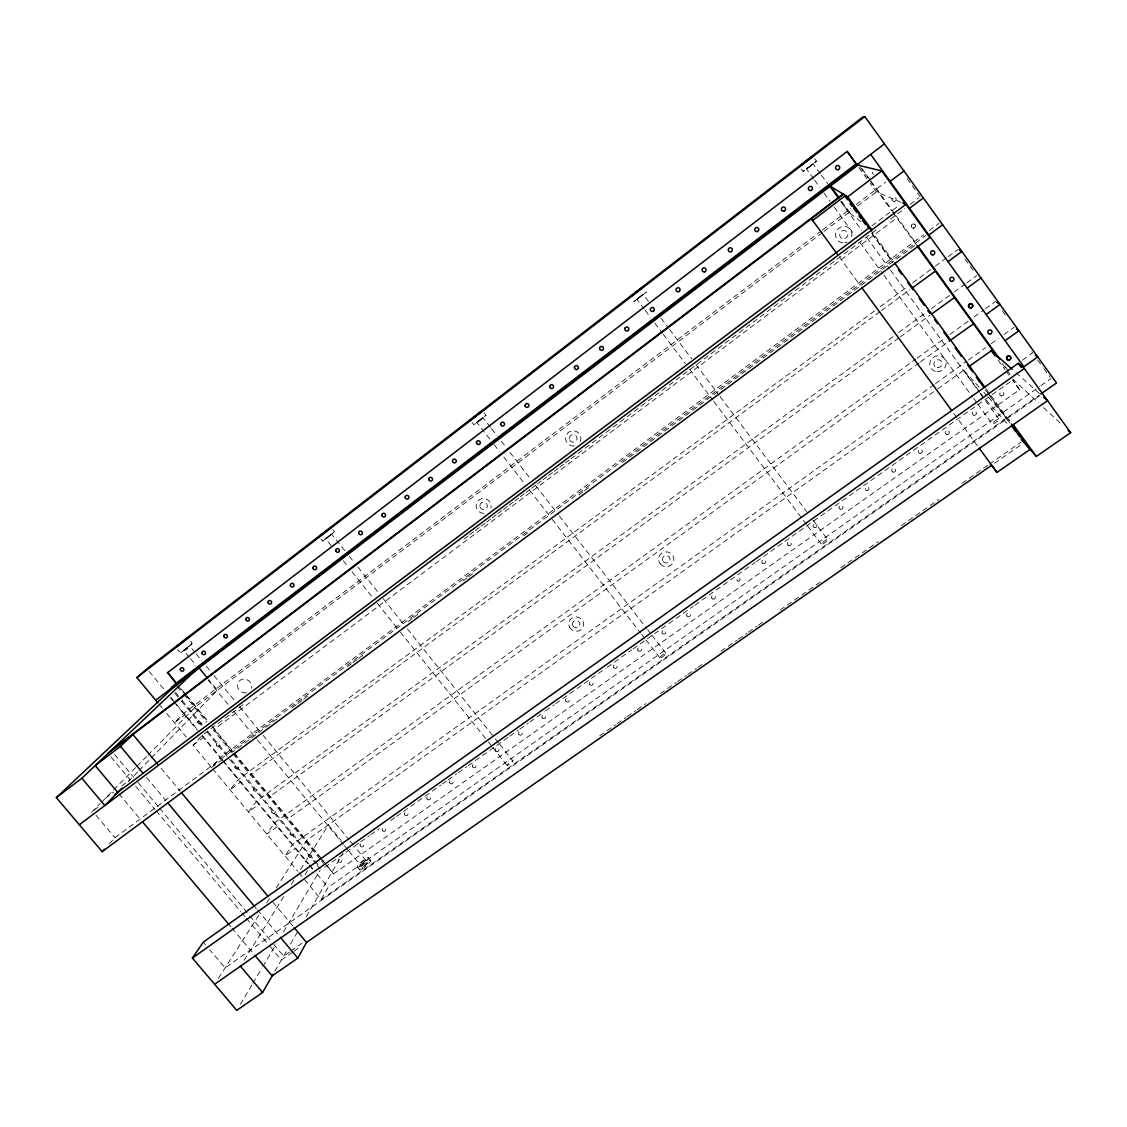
<?xml version="1.0" encoding="UTF-8"?>
<svg xmlns="http://www.w3.org/2000/svg" width="1127" height="1127" viewBox="0 0 1127 1127"><rect width="100%" height="100%" fill="white"/><g stroke="black" fill="none" stroke-linecap="round" stroke-linejoin="round"><path stroke-width="0.75" stroke-dasharray="5 3.75" d="M190.533 641.193C195.816 644.038 178.897 657.224 177.939 649.307M195.07 652.561L189.491 645.785L186.899 647.969M189.251 657.196L183.659 650.406L192.393 643.475M180.743 652.716L187.462 647.123M298.866 872.664L321.195 899.571L328.14 887.414L1039.517 386.646M325.154 863.761L333.536 873.89L322.604 859.901M274.833 971.277L287.075 950.061M290.569 944.003L299.317 928.859M306.305 916.73L343.031 853.111M240.361 1004.34L252.025 984.73M252.927 983.223L261.901 968.135M262.802 966.614L276.27 943.989M283.44 931.916L320.251 870.03M304.938 874.848L309.474 867.452M244.122 960.26L283.905 896.317M291.315 884.413L294.091 879.962M300.571 869.551L328.323 824.936L341.171 840.545M218.427 978.349L260.126 913.138M266.761 902.755L269.607 898.318M276.242 887.935L306.572 840.503L936.424 389.801M484.244 412.989L486.033 415.3L480.13 420.061M490.527 427.372L482.99 417.68L480.919 419.441M489.822 439.065L476.89 422.442L478.257 421.244M472.058 422.526L473.847 424.823L486.033 415.3M277.214 826.654L266.761 833.994L274.622 822.809L915.73 359.147M814.666 158.625L816.483 161.133L810.75 165.697M820.343 173.657L813.116 163.711L811.553 165.063M813.624 178.813L806.397 168.895L809.623 166.247M801.227 168.98L803.044 171.473L816.483 161.133M243.009 704.755L202.184 735.367L193.055 745.215L211.594 767.557L220.413 757.372L923.661 234.74M109.164 844.038L114.996 837.685L925.873 235.374M231.937 752.597L213.355 730.113L214.496 729.141L896.867 217.905M332.789 529.62L334.564 531.831L328.337 536.987L322.815 541.101L320.913 538.903M344.792 550.638L331.592 534.156L329.253 536.128M331.155 545.665L325.661 538.805L327.281 537.424M322.815 541.101L327.999 536.832M128.112 781.729L137.903 771.713M139.114 770.459L150.13 759.175M151.356 757.922L217.426 690.231L208.594 679.511M91.583 812.285L100.176 803.579M101.402 802.325L135.747 767.501M136.973 766.261L146.778 756.316M148.003 755.076L195.83 706.573L822.696 232.43M648.49 301.444L643.221 294.429L633.797 301.768L639.488 297.162M644.264 309.108L636.882 299.303L638.699 297.782M478.003 421.287L481.144 418.835M327.379 537.185L328.915 535.973M328.774 536.227L334.564 531.831M328.478 536.734L325.661 538.805M480.327 420.061L473.847 424.823M186.138 648.574L183.659 650.406M638.924 297.443L646.405 291.992L639.53 297.584M811.75 165.077L803.044 171.473M808.256 167.768L810.017 166.43M640.305 296.514L643.221 294.429M479.341 420.681L476.89 422.442M329.535 535.635L331.535 534.17M187.758 647.039L189.491 645.785M821.174 230.95L183.87 713.278L174.417 722.773L185.11 714.687M822.569 229.88L850.646 208.636M856.266 204.381L885.737 182.081M824.091 231.359L852.139 210.143M857.746 205.903L877.468 191.097M194.675 707.531L195.492 706.925M190.336 711.94L191.153 711.32M105.417 798.254L113.644 792.07M121.871 785.885L130.084 779.701L110.235 756.048M810.496 165.584L813.116 163.711M94.02 810.172L100.993 804.946M871.904 225.837L899.67 204.987M464.056 538.974L468.283 535.804M469.691 534.747L473.918 531.578M475.326 530.521L479.538 527.351M480.947 526.295L485.173 523.139M486.582 522.083L490.808 518.913M492.217 517.856L496.443 514.687M497.852 513.63L502.078 510.461M503.487 509.404L507.699 506.234M509.108 505.178L513.334 502.008M514.743 500.966L518.969 497.796M520.378 496.739L524.604 493.57M526.013 492.513L530.225 489.343M531.634 488.287L535.86 485.117M537.269 484.061L541.495 480.891M542.904 479.834L547.13 476.679M548.539 475.622L552.765 472.452M554.16 471.396L558.386 468.226M559.795 467.17L564.021 464M565.43 462.943L569.656 459.774M571.065 458.717L877.989 228.542M890.668 219.032L904.742 208.467M910.377 204.255L918.829 197.915M193.055 745.215L203.748 737.185M638.981 297.852L636.924 299.317M481.299 418.878L482.99 417.68M929.31 230.542L939.185 223.202M211.594 767.557L222.315 759.598M276.819 719.125L232.754 751.991L214.158 729.507M292.344 707.601L296.57 704.46M297.979 703.417L302.219 700.276M303.628 699.219L307.868 696.077M347.37 666.747L351.61 663.606M353.019 662.549L357.245 659.408M358.668 658.365L362.894 655.224M408.044 621.695L412.285 618.554M413.694 617.497L417.934 614.356M463.084 580.828L467.325 577.686M468.733 576.644L472.96 573.502M523.759 535.776L528 532.634M578.799 494.922L583.025 491.781M584.448 490.724L588.674 487.582M622.541 462.436L916.054 244.517M874.496 310.953L238.558 779.278L230.063 789.802L240.798 781.913M880.159 306.769L907.066 286.962M912.729 282.792L933.973 267.141M935.396 266.099L946.722 257.759M948.145 256.702L958.063 249.405M808.186 167.655L806.397 168.895M879.933 311.742L250.448 774.967M881.342 310.7L909.714 289.822M893.021 336.649L256.632 801.086L248.447 811.947L259.196 804.114M898.698 332.507L925.69 312.813M931.381 308.671L952.681 293.119M954.104 292.076L965.473 283.779M966.881 282.75L976.827 275.495M898.853 337.889L268.874 797.254M900.276 336.846L930.155 315.067M917.153 358.118L944.229 338.537M949.92 334.423L968.445 321.026M974.137 316.898L984.11 309.686M985.533 308.657L995.507 301.444M919.111 362.88L287.216 819.442M920.534 361.852L947.652 342.27M934.086 384.617L292.541 844.433L284.99 855.957L295.753 848.251M935.523 383.603L966.952 361.063M968.375 360.048L985.533 347.75M991.239 343.665L998.381 338.537M1004.101 334.437L1014.103 327.267M937.861 388.773L966.501 368.275M305.473 841.517L306.29 840.939M1022.569 360.105L1032.6 352.976L1030.543 350.117M324.745 867.255L353.427 846.941M354.864 845.926L359.161 842.883M360.598 841.869L369.205 835.769M370.642 834.755L379.235 828.655M390.717 820.541L395.013 817.484M396.45 816.469L430.866 792.098M432.303 791.084L440.911 784.998M442.347 783.969L446.644 780.926M448.081 779.912L456.689 773.826M458.125 772.798L466.719 766.712M468.156 765.698L508.319 737.255M509.742 736.241L518.35 730.155M519.786 729.141L528.394 723.041M529.831 722.027L544.172 711.87M545.595 710.855L554.202 704.755M555.639 703.741L605.833 668.198M607.27 667.184L631.641 649.927M633.078 648.898L667.508 624.527M668.931 623.513L693.316 606.256M694.753 605.241L754.977 562.584M756.414 561.57L1010.257 381.814M333.536 873.89L1019.583 389.717L1012.835 380.391M1040.954 385.631L1051.012 378.559M321.195 899.571L1039.235 395.098M1039.587 395.802L225.104 967.896L209.847 949.864M289.385 952.061L283.61 956.076L272.34 942.637M290.822 951.047L302.374 943.003M599.719 735.79L605.481 731.761M606.932 730.747L615.596 724.717M617.033 723.717L625.696 717.674M627.133 716.673L635.797 710.63M637.234 709.63L645.898 703.6M660.337 693.542L666.113 689.513M667.55 688.498L676.214 682.469M677.651 681.469L686.315 675.425M687.766 674.425L696.416 668.381M697.867 667.381L702.191 664.366M720.956 651.293L726.732 647.264M728.169 646.25L736.833 640.221M738.284 639.22L746.933 633.177M748.384 632.177L757.048 626.133M758.485 625.133L762.81 622.118M780.138 610.045L821.992 580.87M840.756 567.797L878.285 541.636M901.389 525.548L938.918 499.388M962.007 483.3L987.985 465.197M989.436 464.183L1021.189 442.052M292.555 952.174L281.356 959.965L268.944 945.173M293.95 951.202L300.951 946.328M994.507 463.282L1021.273 444.644M367.909 862.718L362.415 867.508L367.994 862.888L354.526 846.447M901.234 202.381L876.355 191.829L870.199 183.335M861.07 221.751L849.011 212.524L840.812 201.254M1016.103 372.713L1039.686 393.675M1012.609 378.982L1038.404 402.846M1043.56 407.622L1061.62 424.315M1019.583 389.717L1012.849 380.475M979.081 387.096L963.754 370.248L979.588 391.999M983.801 392.281L987.337 396.169M988.506 397.465L1010.905 422.09M986.055 400.015L1008.271 424.949M95.978 815.187L114.996 837.685M203.311 942.13L205.494 944.708M118.842 793.704L140.128 819.005M228.612 924.154L230.796 926.746M231.88 928.042L253.702 953.977M146.44 777.362L165.514 800.156M254.167 906.009L256.35 908.616M257.435 909.926L279.299 936.03M114.545 754.484L133.704 777.334M138.212 782.702L158.498 806.89M159.625 808.242L248.673 914.42M249.8 915.758L271.213 941.299M135.733 786.435L154.92 809.299M156.047 810.651L240.727 911.546M241.854 912.884L245.235 916.927M246.362 918.266L267.817 943.82M161.091 768.276L180.25 791.224M272.72 901.924L293.006 926.225M170.501 697.852L172.755 700.557M173.882 701.91L197.464 730.381M201.958 735.804L221.061 758.865M222.174 760.218L308.122 863.958M309.235 865.282L312.545 869.283M160.119 705.53L162.316 708.179M166.711 713.49L186.476 737.283M212.679 768.868L297.796 871.382M181.503 689.231L207.903 721.167M212.299 726.478L321.533 858.605M177.841 685.568L184.462 693.584M185.561 694.908L207.565 721.534M233.838 753.301L319.124 856.464M320.195 857.76L323.407 861.634M177.024 686.188L182.546 692.866M183.645 694.19L206.762 722.139M233.021 753.907L320.448 859.633M321.519 860.929L323.66 863.507M175.573 692.499L181.137 699.219M182.25 700.571L202.325 724.816M207.903 731.564L226.893 754.512M231.373 759.908L313.644 859.337M314.715 860.634L317.955 864.55M174.77 693.119L180.334 699.839M181.447 701.177L201.55 725.478M207.157 732.254L315.884 863.62M317.011 864.972L320.378 869.03M149.187 671.41L164.401 689.766M170.783 697.402L175.22 702.825M176.291 704.051L197.169 729.254M202.184 735.367L222.54 759.95M223.4 760.908L308.573 863.719M309.643 865.015L312.841 868.875M317.039 874.017L328.14 887.414M190.364 658.548L195.957 665.324M208.241 680.257L229.471 706.037M233.937 711.461L256.28 738.594M257.393 739.96L343.425 844.433M344.538 845.785L347.891 849.857M349.004 851.209L362.415 867.508M357.428 867.17L359.668 869.903M368.416 857.619L370.656 860.338M196.183 653.914L201.761 660.69M206.213 666.113L209.566 670.185M214.017 675.608L235.205 701.374M239.671 706.798L261.971 733.902M263.084 735.269L348.947 839.657M350.06 841.024L353.413 845.081M343.256 560.767L347.651 566.261M352.061 571.755L372.952 597.845M377.348 603.339L399.352 630.81M400.451 632.191L487.329 740.678M488.428 742.045L491.724 746.173M492.823 747.539L507.122 765.388M349.187 556.132L353.582 561.626M357.977 567.12L378.855 593.225M383.25 598.719L403.029 623.456M407.425 628.951L494.232 737.481M495.331 738.847L498.627 742.975M499.726 744.341L512.912 760.838A3.691 0.733 -39 0 1 508.798 764.895A3.691 0.733 -39 0 1 508.362 763.627A3.691 0.733 -39 0 1 512.912 760.838M491.597 428.767L496.979 435.684M501.276 441.235L505.586 446.771M509.897 452.321L530.338 478.637M535.719 485.568L558.316 514.673M559.386 516.053L646.546 628.288M647.631 629.669L650.857 633.825M651.927 635.219L665.916 653.223M494.133 444.601L499.515 451.533M503.825 457.069L524.28 483.384M529.662 490.315L551.202 518.011M552.286 519.392L640.587 632.98M641.672 634.36L644.898 638.516M645.982 639.897L659.971 657.9M645.32 310.503L650.589 317.49M654.815 323.097L662.183 332.888M663.24 334.282L685.385 363.669M689.597 369.262L712.785 400.043M713.842 401.451L802.396 518.969M803.452 520.378L806.608 524.576M807.665 525.971L821.372 544.158M661.155 318.251L668.536 328.07M669.593 329.464L691.724 358.893M695.951 364.5L719.153 395.323M720.195 396.732L806.664 511.63M812.99 520.04L827.753 539.664A3.93 0.817 -36.3 0 1 823.104 543.806A3.93 0.817 -36.3 0 1 822.823 542.27A3.93 0.817 -36.3 0 1 827.753 539.664M839.249 256.829L860.098 285.314M953.752 413.384L978.49 447.194M841.897 201.634L850.815 213.905M980.575 393.365L982.547 396.084M821.386 175.079L827.57 183.588M840.996 202.043L861.662 230.429M866.818 237.529L889.541 268.761M890.569 270.184L979.391 392.252M980.42 393.675L984.547 399.352M985.59 400.775L999.015 419.23M814.652 180.221L819.822 187.307M823.95 192.985L830.148 201.479M834.276 207.157L854.914 235.501M860.084 242.587L882.793 273.762M883.836 275.185L972.615 397.07M973.658 398.479L976.757 402.733M977.785 404.156L992.239 423.991M870.143 229.316L892.542 260.14M985.815 388.491L989.943 394.182M990.971 395.591L1010.581 422.569M871.734 233.05L892.316 261.379M988.055 393.112L1009.679 422.85M872.157 234.007L892.767 262.366M985.519 389.998L988.618 394.253M989.647 395.676L1010.257 424.034M861.972 168.627L870.227 180.024M871.256 181.447L894.951 214.215M895.979 215.637L916.589 244.136M1005.214 366.655L1009.341 372.361M859.957 166.965L891.767 210.848M892.683 212.214L916.166 244.587M1002.157 363.542L1006.284 369.177M1007.101 370.389L1010.257 374.657M858.929 167.74L869.171 181.912M998.156 360.175L1005.087 369.755M1006.073 371.121L1010.031 376.587M907.193 178.742L920.238 196.859M964.98 259.013L974.855 272.748M1002.368 310.967L1006.27 316.405M1037.713 360.076L1042.827 367.191M1043.856 368.614L1049.998 377.136M842.954 242.854A8.368 8.072 -49.2 0 1 835.713 233.374A8.368 8.072 -49.2 0 1 845.997 226.612A8.368 8.072 -49.2 0 1 851.434 237.276M847.138 242.023A8.368 8.072 -49.2 0 1 845.081 242.714M246.461 692.809A7.297 6.692 37.5 0 1 237.529 686.061A7.297 6.692 37.5 0 1 245.151 679.158A7.297 6.692 37.5 0 1 251.434 688.301M483.934 513.363A7.607 7.34 36.8 0 1 476.101 505.333A7.607 7.34 36.8 0 1 484.61 498.599A7.607 7.34 36.8 0 1 490.949 507.812M574.277 445.996A7.72 7.593 35.2 0 1 565.571 437.98A7.72 7.593 35.2 0 1 574.869 430.979A7.72 7.593 35.2 0 1 580.349 441.432M182.532 699.952A1.845 1.676 38.8 0 1 181.532 701.304M873.65 174.361A2.169 2.071 -52.7 0 1 872.453 172.121M365.754 860.169C359.795 868.255 357.963 862.789 365.754 860.169M362.26 868.945A7.311 1.366 -40.1 0 0 370.825 860.662A7.311 1.366 -40.1 0 0 362.429 865.747A7.311 1.366 -40.1 0 0 362.26 868.945M360.006 866.212A7.311 1.352 -40.1 0 0 368.585 857.943A7.311 1.352 -40.1 0 0 360.189 863.043A7.311 1.352 -40.1 0 0 360.006 866.212M661.267 657.59A3.79 0.775 -37.8 0 0 665.972 653.435A3.79 0.775 -37.8 0 0 661.605 655.675A3.79 0.775 -37.8 0 0 661.267 657.59M993.62 423.738A4.142 0.831 -34.9 0 0 999.043 419.469A4.142 0.831 -34.9 0 0 994.211 421.611A4.142 0.831 -34.9 0 0 993.62 423.738M844.968 238.53A4.184 4.043 -49.2 0 0 846.56 231.528A4.184 4.043 -49.2 0 0 839.77 233.852A4.184 4.043 -49.2 0 0 844.968 238.53M937.213 367.684A4.128 3.944 -31.8 0 0 941.778 362.232A4.128 3.944 -31.8 0 0 934.832 361.274A4.128 3.944 -31.8 0 0 937.213 367.684M937.086 371.699A8.255 7.889 -31.8 0 0 945.398 360.189A8.255 7.889 -31.8 0 0 931.353 359.288A8.255 7.889 -31.8 0 0 937.086 371.699M480.003 506.868A3.804 3.677 36.8 0 0 486.343 508.587A3.804 3.677 36.8 0 0 484.497 502.346A3.804 3.677 36.8 0 0 480.003 506.868M569.473 627.133A7.509 7.185 20.6 0 0 582.391 628.303A7.509 7.185 20.6 0 0 576.644 616.92A7.509 7.185 20.6 0 0 569.473 627.133M572.812 625.626A3.761 3.592 20.6 0 0 579.278 626.218A3.761 3.592 20.6 0 0 576.418 620.526A3.761 3.592 20.6 0 0 572.812 625.626M569.698 439.84A3.86 3.79 35.2 0 0 576.291 440.784A3.86 3.79 35.2 0 0 573.728 434.642A3.86 3.79 35.2 0 0 569.698 439.84M660.14 563.669A7.65 7.41 10.6 0 0 673.27 562.26A7.65 7.41 10.6 0 0 665.324 551.906A7.65 7.41 10.6 0 0 660.14 563.669M663.197 561.485A3.818 3.705 10.6 0 0 669.762 560.781A3.818 3.705 10.6 0 0 665.775 555.597A3.818 3.705 10.6 0 0 663.197 561.485M565.74 701.022A1.888 1.775 19.6 0 0 568.98 701.304A1.888 1.775 19.6 0 0 567.515 698.486A1.888 1.775 19.6 0 0 565.74 701.022M542.242 717.857A1.874 1.761 21 0 0 545.468 717.772A1.874 1.761 21 0 0 543.665 715.152A1.874 1.761 21 0 0 542.242 717.857M518.857 734.381A1.874 1.747 22.2 0 0 522.055 734.269A1.874 1.747 22.2 0 0 520.237 731.677A1.874 1.747 22.2 0 0 518.857 734.381M495.655 750.751A1.86 1.733 23.3 0 0 498.824 750.638A1.86 1.733 23.3 0 0 496.993 748.06A1.86 1.733 23.3 0 0 495.655 750.751M472.495 766.74A1.86 1.719 24.2 0 0 475.65 767.107A1.86 1.719 24.2 0 0 474.242 764.317A1.86 1.719 24.2 0 0 472.495 766.74M589.731 684.54A1.888 1.789 17.9 0 0 592.971 684.216A1.888 1.789 17.9 0 0 590.971 681.68A1.888 1.789 17.9 0 0 589.731 684.54M637.952 650.533A1.916 1.831 13.9 0 0 641.221 650.209A1.916 1.831 13.9 0 0 639.234 647.645A1.916 1.831 13.9 0 0 637.952 650.533M662.366 633.318A1.916 1.845 11.5 0 0 665.663 632.98A1.916 1.845 11.5 0 0 663.662 630.402A1.916 1.845 11.5 0 0 662.366 633.318M687.005 615.948A1.93 1.86 8.7 0 0 690.316 615.61A1.93 1.86 8.7 0 0 688.315 613.003A1.93 1.86 8.7 0 0 687.005 615.948M712.194 598.775A1.944 1.874 5.5 0 0 715.321 597.606A1.944 1.874 5.5 0 0 712.687 595.577A1.944 1.874 5.5 0 0 712.194 598.775M737.354 580.757A1.606 1.55 2 0 0 740.045 580.025A1.606 1.55 2 0 0 738.03 578.151A1.606 1.55 2 0 0 737.354 580.757M762.542 563.275A1.972 1.888 -1.7 0 0 765.712 562.091A1.972 1.888 -1.7 0 0 763.064 560.034A1.972 1.888 -1.7 0 0 762.542 563.275M788.041 545.299A1.972 1.902 -5.6 0 0 791.239 544.087A1.972 1.902 -5.6 0 0 788.59 542.031A1.972 1.902 -5.6 0 0 788.041 545.299M814.215 527.408A1.986 1.916 -9.5 0 0 817.019 525.436A1.986 1.916 -9.5 0 0 813.877 524.111A1.986 1.916 -9.5 0 0 814.215 527.408M840.178 509.108A2 1.93 -13.2 0 0 842.996 507.122A2 1.93 -13.2 0 0 839.84 505.784A2 1.93 -13.2 0 0 840.178 509.108M866.466 490.47A1.817 1.747 -16.7 0 0 869.016 488.653A1.817 1.747 -16.7 0 0 866.156 487.456A1.817 1.747 -16.7 0 0 866.466 490.47M892.795 472.016A2.043 1.958 -19.9 0 0 895.669 469.987A2.043 1.958 -19.9 0 0 892.485 468.649A2.043 1.958 -19.9 0 0 892.795 472.016M919.97 453.364A2.057 1.958 -22.7 0 0 922.238 450.673A2.057 1.958 -22.7 0 0 918.759 450.18A2.057 1.958 -22.7 0 0 919.97 453.364M946.877 434.402A2.071 1.972 -25.2 0 0 949.173 431.683A2.071 1.972 -25.2 0 0 945.666 431.19A2.071 1.972 -25.2 0 0 946.877 434.402M973.967 415.243A2.085 1.986 -27.4 0 0 976.362 412.581A2.085 1.986 -27.4 0 0 972.869 411.989A2.085 1.986 -27.4 0 0 973.967 415.243M1001.424 395.943A2.113 2 -29.3 0 0 1003.777 393.182A2.113 2 -29.3 0 0 1000.227 392.703A2.113 2 -29.3 0 0 1001.424 395.943M613.666 667.522A1.902 1.803 16.1 0 0 616.948 667.395A1.902 1.803 16.1 0 0 615.117 664.733A1.902 1.803 16.1 0 0 613.666 667.522M449.631 782.758A1.845 1.705 25.1 0 0 452.758 783.265A1.845 1.705 25.1 0 0 451.49 780.447A1.845 1.705 25.1 0 0 449.631 782.758M427.077 798.916A1.831 1.69 25.8 0 0 430.218 799.071A1.831 1.69 25.8 0 0 428.626 796.409A1.831 1.69 25.8 0 0 427.077 798.916M404.537 814.567A1.831 1.676 26.5 0 0 407.636 815.075A1.831 1.676 26.5 0 0 406.368 812.285A1.831 1.676 26.5 0 0 404.537 814.567M382.419 830.543A1.817 1.662 27.1 0 0 385.519 830.529A1.817 1.662 27.1 0 0 383.758 827.979A1.817 1.662 27.1 0 0 382.419 830.543M360.189 845.842A1.817 1.648 27.7 0 0 363.26 846.349A1.817 1.648 27.7 0 0 361.978 843.602A1.817 1.648 27.7 0 0 360.189 845.842M338.283 861.296A1.803 1.634 28.2 0 0 341.34 861.803A1.803 1.634 28.2 0 0 340.058 859.07A1.803 1.634 28.2 0 0 338.283 861.296M308.474 856.576A1.803 1.634 29.4 0 0 311.531 856.717A1.803 1.634 29.4 0 0 309.911 854.139A1.803 1.634 29.4 0 0 308.474 856.576M290.062 834.135A1.817 1.634 30.7 0 0 293.048 835.051A1.817 1.634 30.7 0 0 292.161 832.191A1.817 1.634 30.7 0 0 290.062 834.135M271.903 812.37A1.817 1.648 32 0 0 274.974 812.694A1.817 1.648 32 0 0 273.495 810.003A1.817 1.648 32 0 0 271.903 812.37M253.462 790.027A1.817 1.648 33.3 0 0 256.519 790.605A1.817 1.648 33.3 0 0 255.265 787.815A1.817 1.648 33.3 0 0 253.462 790.027M234.98 767.684A1.831 1.662 34.7 0 0 238.022 768.346A1.831 1.662 34.7 0 0 236.853 765.501A1.831 1.662 34.7 0 0 234.98 767.684M216.384 745.13A1.831 1.662 36 0 0 219.371 746.06A1.831 1.662 36 0 0 218.483 743.144A1.831 1.662 36 0 0 216.384 745.13M197.704 722.449A1.845 1.676 37.4 0 0 200.62 723.689A1.845 1.676 37.4 0 0 200.042 720.688A1.845 1.676 37.4 0 0 197.704 722.449M894.26 201.437A2.155 2.071 -49.3 0 0 895.796 198.028A2.155 2.071 -49.3 0 0 892.161 198.521A2.155 2.071 -49.3 0 0 894.26 201.437M913.603 228.218A2.155 2.057 -46 0 0 915.152 224.836A2.155 2.057 -46 0 0 911.518 225.315A2.155 2.057 -46 0 0 913.603 228.218A2.155 2.057 -46 0 0 915.039 224.78A2.155 2.057 -46 0 0 911.405 225.259A2.155 2.057 -46 0 0 913.49 228.147"/><path stroke-width="1.5" d="M254.787 955.259L272.156 975.912L297.796 958.105L306.544 942.44L991.704 465.24L996.944 472.424L1030.078 449.405L1011.609 423.977M1021.147 439.389L1036.347 456.435L1070.65 432.669L1024.302 368.444L1018.23 363.317L203.311 942.13L192.379 958.035L236.769 1010.384L262.605 992.478L273.086 974.306M155.709 700.219L177.094 683.906L56.35 797.62L102.177 851.66L104.501 849.124M121.984 787.998L104.853 805.551L81.834 778.264L198.662 667.438L207.495 678.172M117.729 792.38L95.189 765.599L120.49 746.384L132.901 734.522L157.695 764.219M172.248 688.47L171.529 687.611L176.39 683.047M857.844 165.148L856.14 163.894L176.023 683.385L167.698 672.523L175.305 681.736M157.907 702.882L136.916 677.581L147.017 668.79L862.789 117.053L864.846 116.616L1056.506 382.969L1040.672 394.084M136.916 677.581L864.846 116.616M167.317 672.861L847.166 151.412L856.21 163.922M171.529 687.611L857.112 164.119M179.785 681.835L192.478 672.157M205.072 662.535L220.455 650.8M234.444 640.122L254.026 625.161M261.013 619.822L277.805 607.016M287.596 599.536L301.585 588.857M315.574 578.179L329.549 567.501M332.352 565.36L335.156 563.232M342.143 557.893L358.921 545.074M368.712 537.607L382.701 526.915M395.295 517.307L410.679 505.558M421.864 497.021L434.458 487.413M437.262 485.272L440.051 483.145M448.447 476.735L463.831 464.986M475.016 456.435L491.809 443.629M501.6 436.149L515.588 425.471M528.169 415.863L539.368 407.326M542.157 405.185L544.961 403.043M554.752 395.577L572.939 381.687M581.321 375.277L596.704 363.542M607.904 354.991L620.484 345.383M634.473 334.705L648.462 324.027M661.056 314.419L677.834 301.599M687.625 294.119L701.614 283.44M714.208 273.833L729.592 262.084M742.172 252.476L753.371 243.939M756.161 241.798L758.964 239.657M768.755 232.19L782.744 221.512M795.324 211.904L806.523 203.353M821.907 191.604L839.108 178.475M841.841 176.39L844.574 174.305M848.476 171.318L884.456 143.862M171.431 689.09L858.887 164.359L857.901 164.119M111.164 750.455L843.052 193.985M108.023 753.414L843.545 194.281M56.35 797.62L81.834 778.264M838.77 198.437L829.557 185.772L847.701 196.802L881.779 170.938L929.874 237.586L102.177 851.66M890.119 181.419L903.953 170.966M114.94 794.465L869.128 227.922L845.574 195.506L812.68 220.512L811.384 218.723L837.291 254.153M79.327 824.71L905.897 204.367L902.783 203.043M909.517 208.298L923.351 197.929M928.817 235.05L942.665 224.752M912.546 287.737L935.368 271.142M948.018 261.661L961.88 251.462L959.331 250.095M931.578 314.039L954.484 297.556M967.121 288.132L980.983 278.017M949.089 341.227L973.503 323.843M986.125 314.475L1000.015 304.459L996.634 302.191M969.248 366.317L992.422 349.99M1005.045 340.692L1018.935 330.76L1016.526 329.014M192.379 958.035L1024.302 368.444M214.623 984.28L1047.546 400.663L1043.602 397.155M847.166 151.412L856.872 164.908L881.779 170.938M870.706 154.413L1023.865 366.782L1037.77 356.921L1035.192 354.949M867.776 226.879L871.791 229.964L847.701 196.802M1012.173 369.219L991.225 350.596L995.183 356.062M1068.072 430.289L1070.65 432.669M240.417 966.205L262.605 992.478M142.368 821.668L228.612 924.154M120.49 746.384L143.059 773.333M167.768 802.833L254.167 906.009M280.384 937.326L297.796 958.105M181.377 792.577L268.198 896.528M294.133 927.577L306.544 942.44M861.648 287.455L951.695 410.566M979.264 448.236L996.944 472.424M830.993 186.645L838.911 197.549M1013.272 424.682L1036.347 456.435M894.584 262.957L984.773 387.068M845.56 197.028L847.56 199.789M853.562 208.058L856.576 212.186M862.578 220.455L865.578 224.597M898.501 269.888L901.586 274.129M907.756 282.623L912.912 289.709M919.083 298.204L924.239 305.29M934.522 319.462L937.622 323.703M943.792 332.211L948.934 339.283M955.118 347.792L961.289 356.287M967.473 364.782L972.615 371.868M978.785 380.363L983.941 387.449M1014.821 429.936L1019.963 437.022M850.026 203.578L852.026 206.311M858.999 215.905L860.986 218.652M927.803 310.587L929.874 313.419M976.25 377.235L979.335 381.49M1012.328 426.865L1015.413 431.12M1018.23 363.317L1021.203 367.416M917.617 245.559L1000.058 359.541M917.068 245.911L997.367 356.85M970.939 303.684A2.127 2.029 -37.1 0 1 972.263 306.854A2.127 2.029 -37.1 0 1 968.741 306.84A2.127 2.029 -37.1 0 1 970.389 303.684M187.73 637.783L176.066 647.039L187.73 637.783M482.455 410.693L470.269 420.216L482.455 410.693M812.849 156.118L799.395 166.486L812.849 156.118M331.028 527.408L319.138 536.691L331.028 527.408M642.784 287.188L630.12 296.95L642.784 287.188M180.334 669.635A1.86 1.69 40 0 0 183.264 670.889A1.86 1.69 40 0 0 182.659 667.86A1.86 1.69 40 0 0 180.334 669.635M201.972 653.068A1.86 1.705 40.1 0 0 204.917 654.322A1.86 1.705 40.1 0 0 204.325 651.265A1.86 1.705 40.1 0 0 201.972 653.068M223.794 636.361A1.874 1.719 40.3 0 0 226.752 637.614A1.874 1.719 40.3 0 0 226.175 634.543A1.874 1.719 40.3 0 0 223.794 636.361M245.813 619.498A1.874 1.733 40.4 0 0 248.771 620.766A1.874 1.733 40.4 0 0 248.208 617.666A1.874 1.733 40.4 0 0 245.813 619.498M268.001 602.508A1.888 1.747 40.6 0 0 270.987 603.776A1.888 1.747 40.6 0 0 270.41 600.663A1.888 1.747 40.6 0 0 268.001 602.508M290.386 585.378A1.888 1.761 40.8 0 0 293.372 586.646A1.888 1.761 40.8 0 0 292.823 583.504A1.888 1.761 40.8 0 0 290.386 585.378M312.954 568.093A1.902 1.775 41.1 0 0 315.969 569.36A1.902 1.775 41.1 0 0 315.405 566.205A1.902 1.775 41.1 0 0 312.954 568.093M335.719 550.652A1.902 1.803 41.3 0 0 338.734 551.934A1.902 1.803 41.3 0 0 338.199 548.764A1.902 1.803 41.3 0 0 335.719 550.652M358.668 533.071A1.916 1.817 41.6 0 0 361.711 534.367A1.916 1.817 41.6 0 0 361.175 531.169A1.916 1.817 41.6 0 0 358.668 533.071M381.828 515.349A1.93 1.831 42 0 0 384.885 516.645A1.93 1.831 42 0 0 384.349 513.419A1.93 1.831 42 0 0 381.828 515.349M405.185 497.458A1.93 1.845 42.4 0 0 408.242 498.768A1.93 1.845 42.4 0 0 407.72 495.514A1.93 1.845 42.4 0 0 405.185 497.458M428.739 479.426A1.944 1.86 43 0 0 431.824 480.722A1.944 1.86 43 0 0 431.303 477.468A1.944 1.86 43 0 0 428.739 479.426M452.505 461.225A1.944 1.874 43.6 0 0 455.59 462.535A1.944 1.874 43.6 0 0 455.097 459.252A1.944 1.874 43.6 0 0 452.505 461.225M476.482 442.869A1.958 1.902 44.5 0 0 479.581 444.193A1.958 1.902 44.5 0 0 479.088 440.882A1.958 1.902 44.5 0 0 476.482 442.869M500.656 424.358A1.958 1.916 45.7 0 0 503.783 425.682A1.958 1.916 45.7 0 0 503.29 422.343A1.958 1.916 45.7 0 0 500.656 424.358M525.055 405.678A1.972 1.93 47.4 0 0 528.183 407.002A1.972 1.93 47.4 0 0 527.704 403.649A1.972 1.93 47.4 0 0 525.055 405.678M549.666 386.829A1.986 1.944 50.1 0 0 552.808 388.167A1.986 1.944 50.1 0 0 552.343 384.786A1.986 1.944 50.1 0 0 549.666 386.829M574.488 367.303A1.986 1.958 54.7 0 0 577.207 369.402A1.986 1.958 54.7 0 0 577.644 366.007A1.986 1.958 54.7 0 0 574.488 367.303M599.55 348.116A2 1.986 64.1 0 0 602.283 350.229A2 1.986 64.1 0 0 602.72 346.806A2 1.986 64.1 0 0 599.55 348.116M624.964 328.239A2.015 2 82.4 0 0 627.063 331.014A2.015 2 82.4 0 0 628.401 327.802A2.015 2 82.4 0 0 624.964 328.239M653.533 311.094A2.029 2.015 -78.3 0 0 653.111 307.615A2.029 2.015 -78.3 0 0 650.335 309.742A2.029 2.015 -78.3 0 0 653.533 311.094M679.285 291.4A2.043 2.015 -68.1 0 0 678.877 287.892A2.043 2.015 -68.1 0 0 676.073 290.033A2.043 2.015 -68.1 0 0 679.285 291.4M704.812 271.79A2.057 2.029 -63.1 0 0 705.319 268.254A2.057 2.029 -63.1 0 0 702.051 269.621A2.057 2.029 -63.1 0 0 704.812 271.79M731.029 251.715A2.085 2.043 -60.3 0 0 731.564 248.165A2.085 2.043 -60.3 0 0 728.267 249.546A2.085 2.043 -60.3 0 0 731.029 251.715M757.259 231.556A2.099 2.043 -58.5 0 0 758.232 228.063A2.099 2.043 -58.5 0 0 754.766 229.035A2.099 2.043 -58.5 0 0 757.259 231.556M784.209 211.045A2.113 2.057 -57.3 0 0 784.758 207.438A2.113 2.057 -57.3 0 0 781.405 208.833A2.113 2.057 -57.3 0 0 784.209 211.045M811.158 190.421A2.141 2.057 -56.4 0 0 811.736 186.786A2.141 2.057 -56.4 0 0 808.355 188.209A2.141 2.057 -56.4 0 0 811.158 190.421M838.192 169.67A2.155 2.071 -55.7 0 0 839.094 166.063A2.155 2.071 -55.7 0 0 835.586 167.19A2.155 2.071 -55.7 0 0 838.192 169.67M932.86 254.857A2.141 2.043 -42.8 0 0 934.41 251.504A2.141 2.043 -42.8 0 0 930.775 251.983A2.141 2.043 -42.8 0 0 932.86 254.857M952.005 281.37A2.141 2.043 -39.8 0 0 953.569 278.045A2.141 2.043 -39.8 0 0 949.948 278.51A2.141 2.043 -39.8 0 0 952.005 281.37M970.868 307.896A2.141 2.029 -37 0 0 972.432 304.586A2.141 2.029 -37 0 0 968.811 305.051A2.141 2.029 -37 0 0 970.868 307.896M989.83 334.015A2.127 2.015 -34.5 0 0 991.718 330.887A2.127 2.015 -34.5 0 0 988.097 330.986A2.127 2.015 -34.5 0 0 989.83 334.015M1008.369 360.119A2.127 2.015 -32.2 0 0 1010.736 357.329A2.127 2.015 -32.2 0 0 1007.172 356.85A2.127 2.015 -32.2 0 0 1008.369 360.119M1008.186 359.964A2.127 2.015 -32.2 0 0 1010.553 357.174A2.127 2.015 -32.2 0 0 1007.003 356.695A2.127 2.015 -32.2 0 0 1008.186 359.964"/></g></svg>
